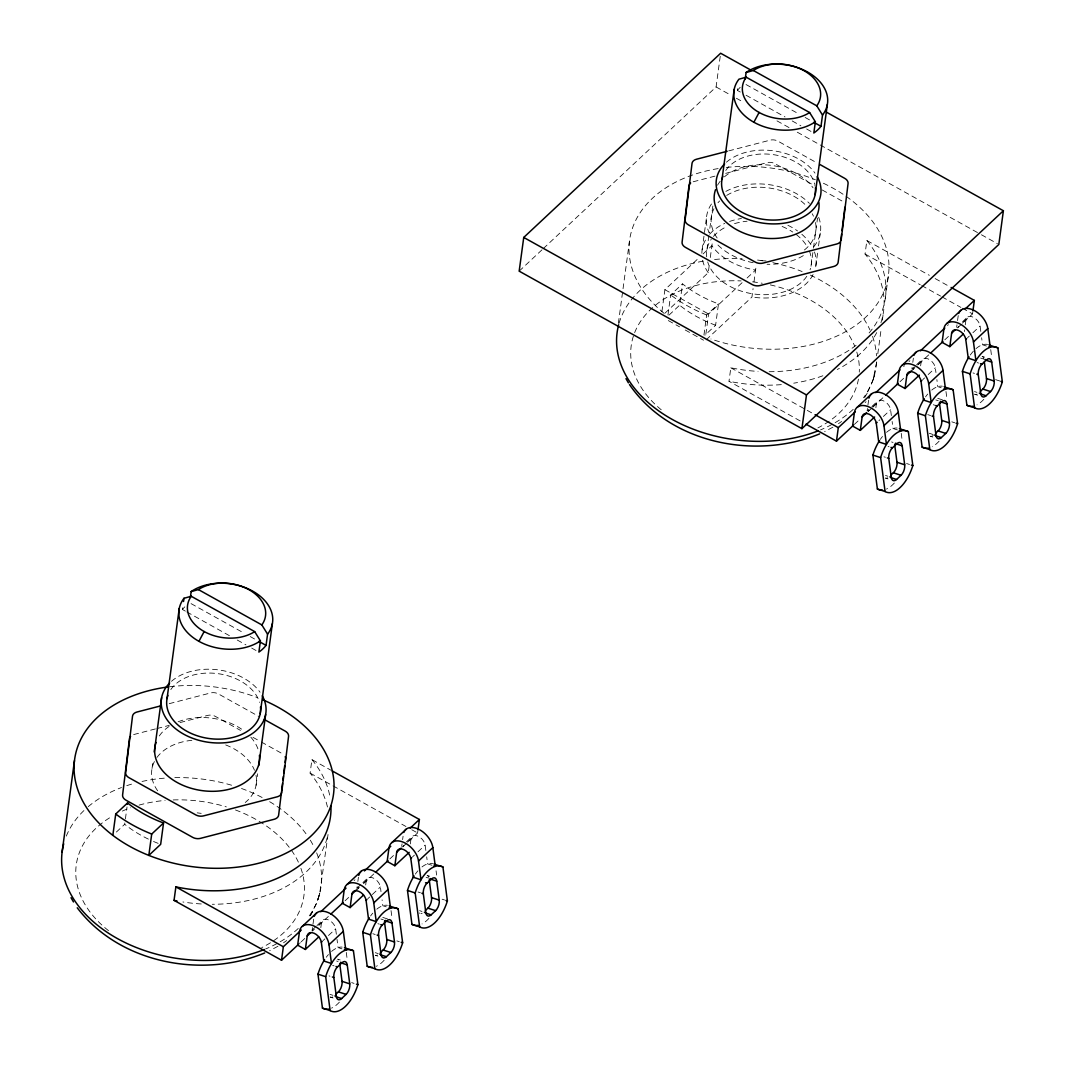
<?xml version="1.0" encoding="UTF-8"?>
<svg xmlns="http://www.w3.org/2000/svg" width="1065" height="1065" viewBox="0 0 1065 1065"><rect width="100%" height="100%" fill="white"/><g stroke="black" fill="none" stroke-linecap="round" stroke-linejoin="round"><path stroke-width="0.75" stroke-dasharray="5 3.75" d="M116.391 832.045L124.672 824.283L124.858 822.952M125.404 818.945L127.028 806.937M152.042 768.464L153.16 760.237M185.35 611.124L182.474 609.513L183.127 604.707M256.079 785.304L257.637 773.789M327.461 807.004A130.596 90.552 7.7 0 0 310.101 773.097L311.925 759.611L330.802 770.128M312.085 930.93L312.538 927.548M312.99 924.18L313.789 918.283L312.897 919.122M328.047 834.494L319.753 893.202L316.531 903.533L309.742 916.632M320.818 927.642L321.497 922.583A8.653 5.432 46.9 0 1 328.526 919.907A8.653 5.432 46.9 0 1 335.635 928.826L336.407 934.684M356.948 888.223L357.174 886.533M357.867 881.474L358.426 877.267M365.681 884.935L366.254 880.715A8.653 5.432 46.9 0 1 373.282 878.039A8.653 5.432 46.9 0 1 380.378 886.972L381.004 891.658M401.705 846.356L402.051 843.826M402.61 839.619L403.076 836.251M410.331 843.919L411.01 838.861A8.653 5.432 46.9 0 1 418.039 836.171A8.653 5.432 46.9 0 1 425.135 845.104L425.907 850.962M402.623 846.968L417.587 832.976L417.986 829.981M618.352 323.387L629.428 241.475M661.924 311.579L664.893 289.68L699.159 257.61M667.968 314.947L670.67 294.925L682.505 283.849A110.148 76.374 7.7 0 0 718.489 303.898L715.613 325.251L704.95 335.209M668.966 315.173L679.616 305.202L682.505 283.849M543.336 248.544L716.093 86.957L720.433 54.861M702.128 249.849L706.681 216.142M706.987 249.383L708.997 234.566M712.844 206.038L709.21 232.916A57.43 39.818 7.7 0 1 711.926 203.335M664.866 313.256L708.252 272.68L709.383 264.253M710.302 257.504L712.525 241.076M703.952 334.982L706.654 314.974L718.489 303.898M740.295 92.043L737.419 90.432L738.072 85.613M705.855 334.237L708.584 314.015L742.864 281.959M800.161 420.915L728.993 381.27L730.816 367.784A130.596 90.552 7.7 0 0 758.054 371.392M706.148 339.855L751.943 297.015L753.075 288.588M753.993 281.852L756.27 264.999M811.024 266.223L813.247 249.769M813.474 248.118L817.534 218.072M815.71 266.796L817.667 252.352M818.532 245.935L820.263 233.089M880.928 322.668A130.596 90.552 7.7 0 0 865.046 254.016L866.87 240.53L929.332 275.316M867.482 408.467L867.136 410.997L870.704 407.589M867.935 405.099L868.734 399.202L867.842 400.041M876.721 361.847L872.994 380.232L866.484 394.476M877.8 353.846L881.261 328.22M882.352 320.219L883.431 312.218M885.255 298.733L888.569 274.131M875.883 407.709L876.442 403.502A8.653 5.432 46.9 0 1 883.471 400.813A8.653 5.432 46.9 0 1 890.58 409.745L891.352 415.603M912.119 367.452L911.893 369.129L915.461 365.734M912.811 362.393L913.371 358.186M920.626 365.841L921.198 361.634A8.653 5.432 46.9 0 1 928.227 358.958A8.653 5.432 46.9 0 1 935.323 367.878L935.949 372.564M956.65 327.274L956.996 324.745M957.555 320.538L958.247 315.48L957.355 316.318M964.357 331.574L964.584 329.884M965.276 324.825L965.955 319.766A8.653 5.432 46.9 0 1 972.984 317.09A8.653 5.432 46.9 0 1 980.08 326.023L980.852 331.881M957.568 327.887L972.531 313.895L972.944 310.887M310.461 915.407L312.604 911.733M864.687 397.538L867.549 392.652M519.174 271.149L542.138 249.676M703.073 253.949L711.886 245.709A57.43 39.818 7.7 0 0 755.591 270.044L746.778 278.298M354.073 880.609L354.964 879.77M865.153 402.543L866.058 401.718M903.639 366.546L904.544 365.708M909.017 361.528L909.909 360.689M947.504 325.517L948.396 324.692M312.178 930.025L315.759 926.683M316.944 925.565L322.921 919.974M356.935 888.17L360.516 884.815M362.899 882.579L367.665 878.119M406.457 841.843L412.421 836.251M871.889 406.471L877.866 400.893M916.645 364.616L922.61 359.038M962.6 321.643L967.366 317.17M312.551 930.956L314.348 929.279M318.821 925.086L321.497 922.583M358.199 888.25L359.091 887.411M363.578 883.231L366.254 880.715M402.956 846.395L403.848 845.557M407.429 842.202L411.01 838.861M868.388 411.037L869.293 410.198M872.874 406.843L876.442 403.502M913.144 369.169L914.942 367.492M917.617 364.989L921.198 361.634M957.901 327.301L958.793 326.476M962.374 323.121L965.955 319.766M299.438 943.484L300.33 942.658M301.222 941.819L304.803 938.465M318.994 925.192L328.353 916.446M345.087 900.79L348.668 897.436M356.722 889.901L359.065 887.717M363.751 883.338L374.281 873.486M389.843 858.923L394.316 854.742M854.383 424.403L859.748 419.384M868.082 411.583L871.596 408.308M872.768 407.203L884.469 396.26M900.032 381.709L903.613 378.355M911.667 370.82L914.01 368.636M918.696 364.257L929.226 354.392M944.788 339.841L949.261 335.661M323.094 940.555L324.892 938.877M328.473 935.523L335.635 928.826M367.851 898.687L369.648 897.01M372.324 894.507L380.378 886.972M412.608 856.819L414.391 855.155M417.973 851.8L425.135 845.104M878.945 420.622L879.836 419.783M883.418 416.442L890.58 409.745M922.796 379.606L924.593 377.929M928.174 374.574L935.323 367.878M967.553 337.738L969.336 336.061M972.917 332.719L980.08 326.023M838.475 423.697L841.603 421.474M283.53 942.791L286.658 940.555M832.923 427.171L824.643 431.605M277.978 946.252L269.698 950.686M728.726 150.884L770.155 140.154A7.868 5.458 7.7 0 1 777.969 141.166L815.524 162.093M714.948 176.138L693.461 181.702A7.868 5.458 7.7 0 0 692.17 182.142M725.691 173.355L767.12 162.625A7.868 5.458 7.7 0 1 774.921 163.637L815.271 186.109M169.215 703.672L210.657 692.942A7.868 5.458 7.7 0 1 218.458 693.954L258.808 716.425M155.437 728.926L133.95 734.491A7.868 5.458 7.7 0 0 131.874 735.343M156.968 728.54L169.255 725.358M179.998 722.576L207.622 715.414A7.868 5.458 7.7 0 1 215.423 716.425L240.464 730.377M986.403 346.032L982.556 344.78L981.624 337.738M982.103 356.336L984.672 357.174M980.612 358.066L983.98 359.171M977.098 362.566L978.549 363.045M995.602 379.633L999.942 381.057M972.984 372.923L974.422 373.389M974.515 391.574L976.925 392.359M974.968 394.343L977.537 395.182M941.167 387.74L937.799 386.635L936.867 379.606M942.485 399.868L937.346 398.19A7.868 4.034 -71.9 0 1 938.624 399.402M935.855 399.934L938.265 400.72M933.313 404.74L934.75 405.219M951.817 421.82L954.706 422.765M927.748 414.618L930.637 415.563M929.279 433.269L933.126 434.533M930.211 436.197L932.78 437.049M897.382 429.914L893.042 428.503L892.124 421.46M891.591 441.948L893.029 442.428M888.077 446.448L889.035 446.768M906.581 463.515L909.47 464.46M883.95 456.805L885.401 457.271M885.494 475.456L887.891 476.241M888.024 478.904L885.468 478.065A7.868 4.034 -71.9 0 0 888.037 477.613M431.937 865.273L427.611 863.861L426.679 856.819M429.714 876.255L427.158 875.417A7.868 4.034 -71.9 0 1 428.649 877.081M426.146 877.307L428.556 878.093M442.108 899.193L444.504 899.978M418.039 892.004L420.435 892.789M419.57 910.655L421.98 911.44M386.222 906.821L382.854 905.716L382.082 899.858M387.54 918.962L382.402 917.271A7.868 4.034 -71.9 0 1 383.68 918.483M380.911 919.015L383.32 919.801M377.889 923.675L379.326 924.14M396.872 940.901L399.269 941.686M372.803 933.712L375.2 934.498M375.293 952.669L378.181 953.614M377.835 956.13L375.266 955.292A7.868 4.034 -71.9 0 0 378.275 954.533M341.945 948.848L338.098 947.584L337.019 939.383M337.645 959.139L340.214 959.978M336.647 961.029L338.084 961.509M332.653 965.383L334.091 965.849M351.636 982.609L354.046 983.394M329.005 975.886L329.964 976.206M330.057 994.377L332.946 995.322M330.523 997.146L333.079 997.985M746.019 84.534L799.376 114.261M805.14 117.469L810.904 120.678M746.072 95.251L784.998 116.937M792.214 120.957L800.867 125.777M806.631 128.985L812.395 132.206M716.093 86.957L730.59 95.038M736.394 98.26L743.636 102.307M776.997 120.877L790.044 128.146M797.286 132.193L979.986 233.954M981.437 234.766L997.386 243.645M822.233 189.983L841.709 200.832A7.868 5.458 7.7 0 1 844.079 202.843M935.137 278.564L949.661 286.645M865.046 254.016L920.24 284.754M921.691 285.566L940.581 296.083M942.032 296.895L960.91 307.412M962.361 308.224L972.531 313.895M664.893 289.68L708.584 314.015M668.288 320.565L679.563 326.849M685.208 329.99L703.526 340.201M730.816 367.784L813.607 413.912M191.074 603.629L244.431 633.342M250.195 636.551L257.397 640.571M186.801 611.922L230.053 636.031M237.269 640.038L245.922 644.857M251.686 648.079L257.45 651.287M252.991 737.353L259.94 741.227M261.338 741.999L282.198 753.621A7.868 5.458 7.7 0 1 283.689 754.672M310.101 773.097L405.965 826.507M411.782 829.741L417.587 832.976M990.73 349.639L991.568 356.003M945.973 391.494L946.812 397.857M901.23 433.362L902.068 439.725M436.064 870.837L436.623 875.084M391.028 910.588L391.867 916.938M346.285 952.443L347.123 958.806M818.666 217.273A57.43 39.818 7.7 0 1 813.048 247.559M803.33 255.613A57.43 39.818 7.7 0 1 767.066 264.28M753.181 262.722A57.43 39.818 7.7 0 1 716.252 243.259M725.864 191.394A57.43 39.818 7.7 0 1 809.427 203.402M814.472 251.979A57.43 39.818 7.7 0 1 815.178 269.139M813.074 274.544A57.43 39.818 7.7 0 1 751.943 297.015M708.252 272.68A57.43 39.818 7.7 0 1 702.527 260.06M701.848 253.257A57.43 39.818 7.7 0 1 706.694 238.028M709.61 234.233A57.43 39.818 7.7 0 1 724.772 223.384M729.578 221.453A57.43 39.818 7.7 0 1 741.386 218.511M787.914 225.301A57.43 39.818 7.7 0 1 797.539 230.932M801.865 234.313A57.43 39.818 7.7 0 1 811.996 246.494M815.497 222.492A52.718 36.556 7.7 0 1 803.742 250.501M766.068 260.952A52.718 36.556 7.7 0 1 758.027 260.233M717.158 238.001A52.718 36.556 7.7 0 1 713.923 208.753M717.983 202.736A52.718 36.556 7.7 0 1 719.634 200.966M726.689 195.414A52.718 36.556 7.7 0 1 806.311 205.785M812.222 213.746A52.718 36.556 7.7 0 1 813.447 216.195M717.53 185.217A52.718 36.556 7.7 0 1 720.246 181.196M724.466 176.817A52.718 36.556 7.7 0 1 813.008 187.733M823.405 183.26A130.596 90.552 7.7 0 1 876.136 305.415A130.596 90.552 7.7 0 1 710.941 338.99M663.974 313.27A130.596 90.552 7.7 0 1 718.223 168.576M726.263 167.471A130.596 90.552 7.7 0 1 815.377 179.745M706.654 314.974A130.596 90.552 7.7 0 1 670.67 294.925M715.613 325.251A110.148 76.374 7.7 0 1 679.616 305.202M876.442 362.353A130.596 90.552 7.7 0 1 863.529 397.751M853.211 409.359A130.596 90.552 7.7 0 1 820.529 429.887M619.098 323.188A130.596 90.552 7.7 0 1 704.205 260.965M714.588 259.527A130.596 90.552 7.7 0 1 742.092 258.702M757.548 260.046A130.596 90.552 7.7 0 1 763.698 260.938M772.844 262.669A130.596 90.552 7.7 0 1 802.118 271.548M810.359 275.116A130.596 90.552 7.7 0 1 869.945 329.91M872.541 336.327A130.596 90.552 7.7 0 1 876.455 355.856M858.443 379.153A114.86 79.649 7.7 0 1 817.907 427.904M661.245 409.785A114.86 79.649 7.7 0 1 639.466 323.094A114.86 79.649 7.7 0 1 741.12 280.92M752.529 281.839A114.86 79.649 7.7 0 1 762.274 283.263M770.288 284.887A114.86 79.649 7.7 0 1 854.769 346.378M856.779 352.049A114.86 79.649 7.7 0 1 859.282 372.098M725.771 170.467A47.206 32.735 7.7 0 1 774.388 154.798A47.206 32.735 7.7 0 1 814.818 184.445M737.419 90.432A47.206 32.735 7.7 0 1 740.215 87.317M809.413 251.14A52.718 36.556 7.7 0 1 810.066 269.778M806.791 276.288A52.718 36.556 7.7 0 1 753.408 293.927A52.718 36.556 7.7 0 1 707.706 261.937M706.681 256.865A52.718 36.556 7.7 0 1 711.22 239.319M713.43 236.443A52.718 36.556 7.7 0 1 725.864 227.031M734.53 223.623A52.718 36.556 7.7 0 1 747.111 221.214M782.123 226.446A52.718 36.556 7.7 0 1 792.733 232.024M796.327 234.593A52.718 36.556 7.7 0 1 807.656 247.453M726.436 162.2A52.718 36.556 7.7 0 1 814.978 173.116M983.847 399.308A32.256 16.561 -71.9 0 1 977.004 404.86M970.282 355.018A32.256 16.561 -71.9 0 1 973.343 351.224M976.019 348.614A32.256 16.561 -71.9 0 1 987.561 344.421M982.476 356.522A7.868 4.034 -71.9 0 1 983.767 358.492M977.111 394.143A7.868 4.034 -71.9 0 1 974.595 394.143M894.347 483.031A32.256 16.561 -71.9 0 1 886.493 489.061M880.356 439.352A32.256 16.561 -71.9 0 1 882.499 436.477M886.519 432.337A32.256 16.561 -71.9 0 1 897.103 428.01M939.104 441.176A32.256 16.561 -71.9 0 1 932.261 446.714M925.538 396.886A32.256 16.561 -71.9 0 1 927.695 394.09M931.729 390.083A32.256 16.561 -71.9 0 1 942.339 386.196M933.22 435.452A7.868 4.034 -71.9 0 1 930.624 436.317M876.708 332.6A130.596 90.552 7.7 0 1 837.263 369.488M822.859 375.772A130.596 90.552 7.7 0 1 793.731 383.174M781.337 384.625A130.596 90.552 7.7 0 1 728.993 381.27M866.87 240.53A130.596 90.552 7.7 0 1 868.428 333.718M856.1 345.26A130.596 90.552 7.7 0 1 769.023 371.712M158.153 843.374A110.148 76.374 7.7 0 1 153.214 841.337M148.394 839.114A110.148 76.374 7.7 0 1 124.672 824.283M316.638 852.839A130.596 90.552 7.7 0 1 307.758 917.95M298.267 928.44A130.596 90.552 7.7 0 1 265.584 948.982M66.296 836.105A130.596 90.552 7.7 0 1 84.934 809.6M88.209 806.671A130.596 90.552 7.7 0 1 121.49 787.528M126.775 785.65A130.596 90.552 7.7 0 1 133.591 783.56M142.031 781.457A130.596 90.552 7.7 0 1 165.674 778.062M174.82 777.636A130.596 90.552 7.7 0 1 232.836 785.597M241.515 788.486A130.596 90.552 7.7 0 1 263.335 798.138M269.658 801.692A130.596 90.552 7.7 0 1 307.931 836.504M310.301 840.192A130.596 90.552 7.7 0 1 314.401 847.727M300.902 868.295A114.86 79.649 7.7 0 1 261.697 947.624M108.55 930.677A114.86 79.649 7.7 0 1 112.304 816.203M122.355 811.077A114.86 79.649 7.7 0 1 130.489 807.816M139.062 805.1A114.86 79.649 7.7 0 1 165.142 800.427M173.169 799.935A114.86 79.649 7.7 0 1 226.339 806.884M235.485 809.972A114.86 79.649 7.7 0 1 298.613 862.65M170.826 689.561A47.206 32.735 7.7 0 1 218.645 673.759A47.206 32.735 7.7 0 1 259.567 702.394M182.474 609.513A47.206 32.735 7.7 0 1 184.831 606.824M255.986 775.28A52.718 36.556 7.7 0 1 245.243 802.504M201.192 813.354A52.718 36.556 7.7 0 1 197.198 812.821M157.647 790.789A52.718 36.556 7.7 0 1 154.412 761.542M156.968 757.428A52.718 36.556 7.7 0 1 192.166 740.295M225.713 744.941A52.718 36.556 7.7 0 1 254.468 770.235M171.492 681.294A52.718 36.556 7.7 0 1 260.033 692.21M428.902 918.403A32.256 16.561 -71.9 0 1 422.06 923.941M415.337 874.112A32.256 16.561 -71.9 0 1 417.946 870.811M421.993 866.937A32.256 16.561 -71.9 0 1 432.616 863.502M422.166 913.224A7.868 4.034 -71.9 0 1 420.848 913.584M419.65 913.238A7.868 4.034 -71.9 0 1 419.304 912.958M339.402 1002.125A32.256 16.561 -71.9 0 1 331.548 1008.142M326.263 957.249A32.256 16.561 -71.9 0 1 328.446 954.533M331.574 951.418A32.256 16.561 -71.9 0 1 342.158 947.091M338.018 959.339A7.868 4.034 -71.9 0 1 338.67 959.951M332.666 996.947A7.868 4.034 -71.9 0 1 330.137 996.96M384.159 960.257A32.256 16.561 -71.9 0 1 376.304 966.288M370.593 915.967A32.256 16.561 -71.9 0 1 372.75 913.184M376.784 909.177A32.256 16.561 -71.9 0 1 387.394 905.29M327.128 837.889A130.596 90.552 7.7 0 1 212.255 904.278M201.285 903.959A130.596 90.552 7.7 0 1 182.9 901.975M311.925 759.611A130.596 90.552 7.7 0 1 330.097 797.565M169.694 686.752A130.596 90.552 7.7 0 1 257.703 697.748M159.311 735.942A52.718 36.556 7.7 0 1 169.082 726.463M178.108 721.79A52.718 36.556 7.7 0 1 243.259 730.324M250.821 737.166A52.718 36.556 7.7 0 1 258.396 750.279M318.728 896.863L318.049 899.313L319.753 893.202L318.728 896.863M874.698 374.108L872.994 380.232L874.698 374.108"/><path stroke-width="1.5" d="M281.506 791.641L278.644 815.098A7.868 5.458 7.7 0 1 274.171 819.278L200.5 838.355A7.868 5.458 7.7 0 1 192.698 837.356L125.91 800.148A7.868 5.458 7.7 0 1 122.595 794.956L129.477 738.684A7.868 5.458 7.7 0 1 130.569 736.394M281.653 790.47L282.518 783.441M282.944 779.926L283.383 776.412M283.809 772.884L284.675 765.855M285.101 762.34L285.526 758.826A7.868 5.458 7.7 0 0 285.194 756.683M840.578 242.367L838.142 262.31A7.868 5.458 7.7 0 1 833.669 266.49L759.997 285.566A7.868 5.458 7.7 0 1 752.196 284.555L685.421 247.36A7.868 5.458 7.7 0 1 682.093 242.168L688.975 185.896A7.868 5.458 7.7 0 1 690.666 183.047M840.871 240.024L841.59 234.167M842.016 230.652L842.735 224.782M842.881 223.61L844.891 207.196M62.076 852.306L74.483 760.57M112.837 835.359L115.726 814.006L127.56 802.943A110.148 76.374 7.7 0 0 163.544 822.992L160.669 844.332L148.82 855.408L151.709 834.055L163.544 822.992M127.387 804.275L127.56 802.943M154.265 752.01L161.614 697.682M167.045 698.56L179.239 608.501M183.553 601.499L183.992 598.277L191.247 596.28L254.681 631.612L260.419 640.85L258.888 652.086A47.206 32.735 7.7 0 0 266.05 645.39L267.568 634.154A47.206 32.735 7.7 0 0 252.631 591.102A47.206 32.735 7.7 0 0 191.154 591.581L190.502 596.4M298.546 944.322L281.533 960.231L174.048 900.351L175.871 886.879A130.596 90.552 7.7 0 0 330.949 805.699M260.206 713.643L272.387 623.597M258.742 765.562L265.651 714.522M281.533 960.231L283.357 946.745L301.262 930.011M307.186 935.975A8.653 5.432 46.9 0 1 314.215 933.299A8.653 5.432 46.9 0 1 321.311 942.219L323.773 960.976L331.481 963.492L329.005 944.748A18.092 11.342 46.9 0 0 314.162 926.084A18.092 11.342 46.9 0 0 299.465 931.675L297.654 945.161L305.362 949.461L307.186 935.975L310.767 932.634M351.929 894.121A8.653 5.432 46.9 0 1 358.958 891.432A8.653 5.432 46.9 0 1 366.067 900.364L368.53 919.122L376.238 921.638L373.762 902.88A18.092 11.342 46.9 0 0 358.918 884.216A18.092 11.342 46.9 0 0 344.221 889.821L342.397 903.306L350.119 907.593L351.929 894.121L356.416 889.927M396.686 852.253A8.653 5.432 46.9 0 1 403.715 849.577A8.653 5.432 46.9 0 1 410.81 858.496L413.287 877.254L420.981 879.77L418.518 861.013A18.092 11.342 46.9 0 0 403.675 842.348A18.092 11.342 46.9 0 0 388.978 847.953L387.154 861.439L394.862 865.739L396.686 852.253L401.159 848.073M417.986 829.981L419.41 819.491L332.253 770.94M751.105 70.21L720.646 53.25L523.74 237.442L519.174 271.149L801.918 428.649L998.824 244.457L1003.39 210.75L826.493 112.211M721.99 179.479L734.184 89.42M745.234 78.916L746.099 72.5L753.354 70.503A39.338 27.277 7.7 0 1 803.862 70.583A39.338 27.277 7.7 0 1 816.788 105.834L822.513 115.073L820.995 126.309A47.206 32.735 7.7 0 1 813.833 133.005L815.364 121.769L809.626 112.531L746.192 77.199L738.937 79.196A47.206 32.735 7.7 0 0 753.874 122.249A47.206 32.735 7.7 0 0 815.364 121.769M815.151 194.562L827.332 104.516M801.918 428.649L806.471 394.942L1003.39 210.75M805.979 424.163L836.478 441.15L838.301 427.664L855.315 411.756M862.131 416.894A8.653 5.432 46.9 0 1 869.16 414.205A8.653 5.432 46.9 0 1 876.255 423.138L878.718 441.895L886.426 444.411L883.95 425.654A18.092 11.342 46.9 0 0 869.107 406.99A18.092 11.342 46.9 0 0 854.41 412.594L852.599 426.08L860.307 430.38L862.131 416.894L866.604 412.701M906.874 375.026A8.653 5.432 46.9 0 1 913.903 372.351A8.653 5.432 46.9 0 1 921.012 381.27L923.475 400.027L931.183 402.557L928.707 383.799A18.092 11.342 46.9 0 0 913.863 365.135A18.092 11.342 46.9 0 0 899.166 370.74L897.342 384.212L905.064 388.512L906.874 375.026L911.36 370.846M951.631 333.172A8.653 5.432 46.9 0 1 958.66 330.483A8.653 5.432 46.9 0 1 965.755 339.416L968.231 358.173L975.926 360.689L973.463 341.932A18.092 11.342 46.9 0 0 958.62 323.267A18.092 11.342 46.9 0 0 943.923 328.872L942.099 342.358L949.807 346.644L951.631 333.172L955.212 329.817M972.944 310.887L974.355 300.41L951.112 287.457M260.419 640.85A47.206 32.735 7.7 0 1 198.929 641.33L204.161 631.532A39.338 27.277 7.7 0 1 191.247 596.28M753.874 122.249L759.105 112.451A39.338 27.277 7.7 0 1 746.192 77.199M302.42 926.244L316.744 912.851M347.177 884.376L361.501 870.984M391.933 842.522L406.258 829.129M857.378 407.163L871.689 393.757M902.122 365.295L916.446 351.903M946.878 323.441L961.202 310.035M320.818 911.72L346.019 888.143M364.403 870.944L390.762 846.289M410.198 828.104L419.41 819.491M875.763 392.626L900.058 369.901M920.519 350.771L944.815 328.033M965.143 309.023L974.355 300.41M330.696 914.249L343.303 902.468M375.452 872.395L388.046 860.6M836.478 441.15L853.491 425.241M885.641 395.168L898.248 383.373M930.397 353.3L942.991 341.519M305.362 949.461L318.781 936.894M350.119 907.593L363.538 895.039M394.862 865.739L409.186 852.346M860.307 430.38L874.631 416.974M905.064 388.512L919.375 375.12M949.807 346.644L963.239 334.091M321.311 942.219L322.202 941.38M366.067 900.364L366.959 899.526M410.81 858.496L411.716 857.658M876.255 423.138L877.147 422.299M921.012 381.27L921.904 380.445M965.755 339.416L966.661 338.577M329.005 944.748L343.329 931.343A18.092 11.342 46.9 0 0 329.751 913.291A18.092 11.342 46.9 0 0 314.308 916.206M373.762 902.88L388.086 889.488A18.092 11.342 46.9 0 0 373.868 871.103A18.092 11.342 46.9 0 0 358.745 875.363M418.518 861.013L432.843 847.62A18.092 11.342 46.9 0 0 419.264 829.568A18.092 11.342 46.9 0 0 403.808 832.484M883.95 425.654L898.274 412.262A18.092 11.342 46.9 0 0 884.057 393.89A18.092 11.342 46.9 0 0 868.934 398.15M928.707 383.799L943.031 370.394A18.092 11.342 46.9 0 0 929.452 352.342A18.092 11.342 46.9 0 0 913.996 355.271M973.463 341.932L987.788 328.539A18.092 11.342 46.9 0 0 974.209 310.487A18.092 11.342 46.9 0 0 958.753 313.403M341.625 998.557A7.868 4.034 -71.9 0 1 336.314 996.427L333.824 977.457A7.868 4.034 -71.9 0 1 337.459 966.953L341.945 962.76A7.868 4.034 -71.9 0 1 347.243 964.903L349.746 983.874A7.868 4.034 -71.9 0 1 346.098 994.377L341.625 998.557L335.848 996.667M386.382 956.703A7.868 4.034 -71.9 0 1 381.07 954.559L378.568 935.602A7.868 4.034 -71.9 0 1 382.215 925.086L386.688 920.906A7.868 4.034 -71.9 0 1 392 923.036L394.503 942.006A7.868 4.034 -71.9 0 1 390.855 952.509L386.382 956.703L380.604 954.812M431.139 914.835A7.868 4.034 -71.9 0 1 425.827 912.705L423.324 893.735A7.868 4.034 -71.9 0 1 426.972 883.231L431.445 879.038A7.868 4.034 -71.9 0 1 436.757 881.181L439.246 900.138A7.868 4.034 -71.9 0 1 435.612 910.655L431.139 914.835L425.361 912.945M896.57 479.476A7.868 4.034 -71.9 0 1 891.259 477.346L888.769 458.376A7.868 4.034 -71.9 0 1 892.403 447.872L896.89 443.679A7.868 4.034 -71.9 0 1 902.188 445.822L904.691 464.779A7.868 4.034 -71.9 0 1 901.043 475.296L896.57 479.476L890.793 477.586M941.327 437.609A7.868 4.034 -71.9 0 1 936.015 435.478L933.512 416.508A7.868 4.034 -71.9 0 1 937.16 406.005L941.633 401.825A7.868 4.034 -71.9 0 1 946.945 403.954L949.448 422.925A7.868 4.034 -71.9 0 1 945.8 433.428L941.327 437.609L935.549 435.731M986.084 395.754A7.868 4.034 -71.9 0 1 980.772 393.611L978.269 374.654A7.868 4.034 -71.9 0 1 981.917 364.15L986.39 359.957A7.868 4.034 -71.9 0 1 991.701 362.087L994.191 381.057A7.868 4.034 -71.9 0 1 990.557 391.561L986.084 395.754L980.306 393.864M335.888 994.204L338.404 991.861A7.868 4.034 -71.9 0 0 342.038 981.344L339.708 963.572M380.351 952.616L383.16 949.993A7.868 4.034 -71.9 0 0 386.795 939.49L384.452 921.704M425.388 910.482L427.904 908.139A7.868 4.034 -71.9 0 0 431.551 897.622L429.208 879.85M890.833 475.123L893.349 472.767A7.868 4.034 -71.9 0 0 896.983 462.263L894.653 444.478M935.576 433.269L938.105 430.912A7.868 4.034 -71.9 0 0 941.74 420.395L939.397 402.623M980.332 391.401L982.849 389.045A7.868 4.034 -71.9 0 0 986.496 378.541L984.313 361.94M819.637 433.881C755.431 460.373 669.965 443.599 629.482 384.572M264.692 952.962C201.791 978.921 119.347 963.306 77.239 907.793M191.154 591.581L198.41 589.584A39.338 27.277 7.7 0 1 248.917 589.677A39.338 27.277 7.7 0 1 261.844 624.915L267.568 634.154M727.182 151.283L696.497 159.231A7.868 5.458 7.7 0 0 692.024 163.424L685.128 219.696A7.868 5.458 7.7 0 0 688.456 224.888L755.231 262.083A7.868 5.458 7.7 0 0 763.033 263.095L836.704 244.018A7.868 5.458 7.7 0 0 841.177 239.838L848.073 183.553A7.868 5.458 7.7 0 0 844.745 178.361L819.704 164.409M160.016 706.068L136.986 712.019A7.868 5.458 7.7 0 0 132.513 716.212L125.63 772.484A7.868 5.458 7.7 0 0 128.958 777.676L195.734 814.885A7.868 5.458 7.7 0 0 203.535 815.883L277.206 796.806A7.868 5.458 7.7 0 0 281.679 792.626L288.562 736.354A7.868 5.458 7.7 0 0 285.247 731.149L264.373 719.527M969.03 356.868A32.256 16.561 -71.9 0 0 962.427 371.352L966.9 405.272L974.595 407.802A32.256 16.561 -71.9 0 0 1002.338 381.842L997.878 347.909L990.17 345.393A32.256 16.561 -71.9 0 0 988.919 344.807M988.813 346.817L990.25 347.296L987.788 328.539M984.952 359.491L986.39 359.957M985.445 360.05L991.701 362.087M980.466 363.671L981.917 364.15M1000.9 381.363L1002.338 381.842M976.831 374.174L978.269 374.654M986.496 378.541L994.191 381.057M962.427 371.352L970.122 373.868A32.256 16.561 -71.9 0 1 997.878 347.909M982.849 389.045L990.557 391.561M979.321 393.145L980.772 393.611M924.287 398.736A32.256 16.561 -71.9 0 0 917.671 413.207L922.144 447.14L929.838 449.656A32.256 16.561 -71.9 0 0 957.595 423.697L953.122 389.777L945.414 387.261A32.256 16.561 -71.9 0 0 944.162 386.662M944.056 388.685L945.494 389.151L943.031 370.394M940.195 401.345L941.633 401.825M940.688 401.904L946.945 403.954M935.722 405.539L937.16 406.005M956.144 423.231L957.595 423.697M932.075 416.042L933.512 416.508M941.74 420.395L949.448 422.925M917.671 413.207L925.379 415.736A32.256 16.561 -71.9 0 1 953.122 389.777M938.105 430.912L945.8 433.428M934.577 435.013L936.015 435.478M879.53 440.59A32.256 16.561 -71.9 0 0 872.914 455.075L877.387 488.995L885.082 491.524A32.256 16.561 -71.9 0 0 912.838 465.565L908.365 431.645L900.67 429.115A32.256 16.561 -71.9 0 0 899.406 428.529M899.299 430.54L900.75 431.019L898.274 412.262M895.439 443.213L896.89 443.679M895.452 443.612L902.188 445.822M890.966 447.393L892.403 447.872M911.387 465.099L912.838 465.565M887.318 457.897L888.769 458.376M896.983 462.263L904.691 464.779M872.914 455.075L880.622 457.591A32.256 16.561 -71.9 0 1 908.365 431.645M893.349 472.767L901.043 475.296M889.821 476.867L891.259 477.346M441.003 866.364L435.226 864.487A32.256 16.561 -71.9 0 0 433.974 863.888M441.482 866.524L442.934 867.003L447.393 900.923A32.256 16.561 -71.9 0 1 419.65 926.883L411.955 924.367L407.482 890.433A32.256 16.561 -71.9 0 1 414.085 875.962M433.868 865.912L435.305 866.377L432.843 847.62M430.007 878.572L431.445 879.038M430.5 879.131L436.757 881.181M425.521 882.752L426.972 883.231M445.955 900.457L447.393 900.923M421.886 893.269L423.324 893.735M431.551 897.622L439.246 900.138M407.482 890.433L415.177 892.949A32.256 16.561 -71.9 0 1 442.934 867.003M427.904 908.139L435.612 910.655M424.376 912.226L425.827 912.705M369.342 917.817A32.256 16.561 -71.9 0 0 362.726 932.301L367.199 966.221L374.893 968.737A32.256 16.561 -71.9 0 0 402.65 942.791L398.177 908.858L390.469 906.342A32.256 16.561 -71.9 0 0 389.218 905.743M389.111 907.766L390.549 908.245L388.086 889.488M385.25 920.426L386.688 920.906M384.785 920.679L392 923.036M380.777 924.62L382.215 925.086M401.199 942.312L402.65 942.791M377.13 935.123L378.568 935.602M386.795 939.49L394.503 942.006M362.726 932.301L370.434 934.817A32.256 16.561 -71.9 0 1 398.177 908.858M383.16 949.993L390.855 952.509M379.633 954.094L381.07 954.559M324.585 959.685A32.256 16.561 -71.9 0 0 317.969 974.156L322.442 1008.089L330.137 1010.605A32.256 16.561 -71.9 0 0 357.893 984.646L353.42 950.726L345.726 948.209A32.256 16.561 -71.9 0 0 344.461 947.61M344.354 949.634L345.805 950.1L343.329 931.343M340.494 962.294L341.945 962.76M341.466 963.013L347.243 964.903M336.021 966.474L337.459 966.953M356.442 984.18L357.893 984.646M332.373 976.991L333.824 977.457M342.038 981.344L349.746 983.874M317.969 974.156L325.677 976.672A32.256 16.561 -71.9 0 1 353.42 950.726M338.404 991.861L346.098 994.377M334.876 995.948L336.314 996.427M753.354 70.503L816.788 105.834M813.793 122.289L820.995 126.309M523.74 237.442L806.471 394.942M815.058 414.724L838.301 427.664M198.41 589.584L261.844 624.915M258.848 641.37L266.05 645.39M175.871 886.879L283.357 946.745M625.98 378.634L628.43 382.881M71.035 897.715L73.485 901.962M970.122 373.868L974.595 407.802M925.379 415.736L929.838 449.656M880.622 457.591L885.082 491.524M415.177 892.949L419.65 926.883M370.434 934.817L374.893 968.737M325.677 976.672L330.137 1010.605M818.918 202.563A52.718 36.556 7.7 0 1 762.46 237.948A52.718 36.556 7.7 0 1 715.534 189.65M817.96 430.926A130.596 90.552 7.7 0 1 674.811 420.821A130.596 90.552 7.7 0 1 618.659 324.745M815.431 187.866A47.206 32.735 7.7 0 1 764.87 219.55A47.206 32.735 7.7 0 1 722.842 176.297M746.099 72.5A47.206 32.735 7.7 0 1 807.576 72.021A47.206 32.735 7.7 0 1 822.513 115.073M809.626 112.531A39.338 27.277 7.7 0 1 759.105 112.451M817.228 176.67A52.718 36.556 7.7 0 1 763.472 223.211A52.718 36.556 7.7 0 1 724.639 163.89M973.037 406.258A32.256 16.561 -71.9 0 1 966.9 405.272M882.566 490.113A32.256 16.561 -71.9 0 1 877.387 488.995M928.281 448.125A32.256 16.561 -71.9 0 1 922.144 447.14M263.148 699.958A130.596 90.552 7.7 0 1 299.638 845.197A130.596 90.552 7.7 0 1 93.467 817.001A130.596 90.552 7.7 0 1 168.07 686.952M151.709 834.055A130.596 90.552 7.7 0 1 115.726 814.006M264.306 949.501A130.596 90.552 7.7 0 1 120.518 940.249A130.596 90.552 7.7 0 1 63.714 843.839M260.486 706.947A47.206 32.735 7.7 0 1 209.925 738.631A47.206 32.735 7.7 0 1 167.897 695.378M198.929 641.33A47.206 32.735 7.7 0 1 183.992 598.277M254.681 631.612A39.338 27.277 7.7 0 1 204.161 631.532M262.283 695.751A52.718 36.556 7.7 0 1 208.527 742.292A52.718 36.556 7.7 0 1 169.694 682.971M418.092 925.352A32.256 16.561 -71.9 0 1 411.955 924.367M328.579 1009.074A32.256 16.561 -71.9 0 1 322.442 1008.089M372.377 967.34A32.256 16.561 -71.9 0 1 367.199 966.221M176.99 900.937A130.596 90.552 7.7 0 1 174.048 900.351M259.421 755.365A52.718 36.556 7.7 0 1 202.962 790.736A52.718 36.556 7.7 0 1 156.036 742.438"/></g></svg>
